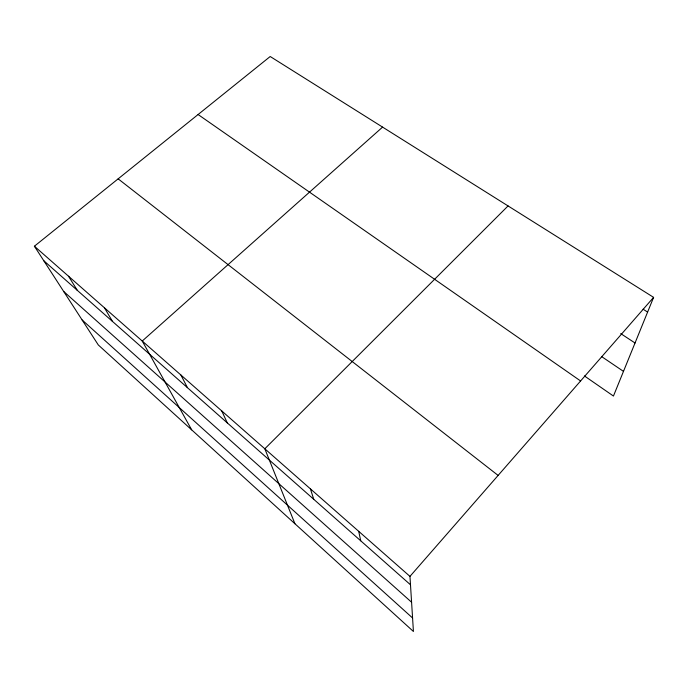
<?xml version="1.0" encoding="UTF-8"?>
<svg xmlns="http://www.w3.org/2000/svg" width="688" height="688" viewBox="0 0 688 688"><rect width="100%" height="100%" fill="white"/><g stroke="black" fill="none" stroke-linecap="round" stroke-linejoin="round"><path stroke-width="1.03" d="M653.6 297.362L409.962 576.381L413.428 631.489L98.307 344.963L34.4 246.218L270.203 56.511L653.6 297.362L613.447 396.047L584.447 375.958M508.062 205.936L264.82 448.782L294.937 523.757M382.588 127.108L142.244 341.024L191.677 429.862M643.108 309.213L647.606 312.085M620.722 333.594L635.033 343.002M601.63 356.59L623.483 371.374M198.092 114.526L580.595 380.971M118.147 178.846L498.121 475.425M34.4 246.218L409.962 576.381M43.791 260.726L410.495 584.791M63.674 291.454L411.587 602.232M82.113 319.946L412.576 617.987M68.525 276.223L77.314 290.353M104.421 307.777L112.531 321.477M180.927 375.037L187.437 387.671M221.725 410.899L227.307 422.905M310.408 488.858L313.754 499.299M358.706 531.317L360.727 540.811"/></g></svg>
